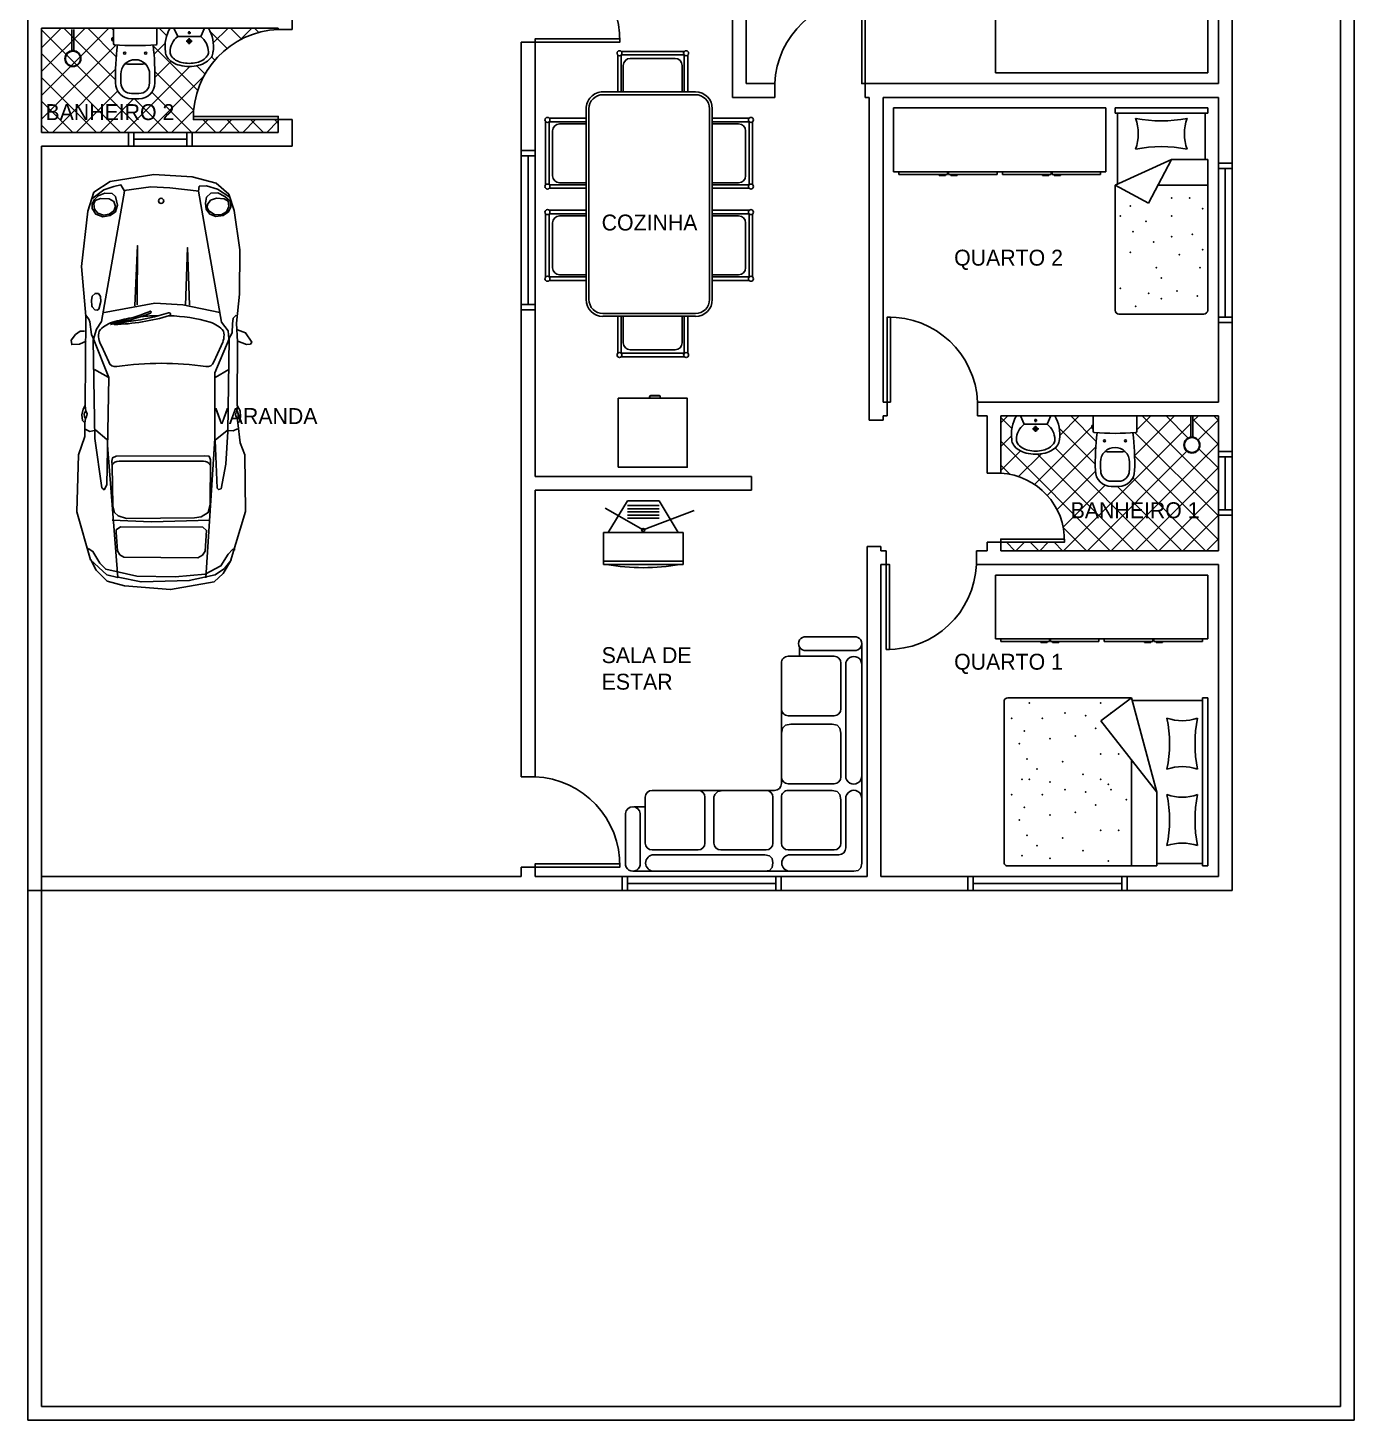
# Model space of a CAD drawing. Header units: millimetres. Extents: x 10 to 172, y 10 to 32.
# Drawn here: x 40 to 52.5, y 10 to 23.11 of the extents above; entities that cross this region are included whole.
import ezdxf

# ---------------------------------------------------------------- set-up
doc = ezdxf.new("R2010")
doc.units = ezdxf.units.MM
for name, color, linetype in [('Janelas e Portas', 6, 'Continuous'), ('Moveis e Auto.', 4, 'Continuous'), ('Paredes', 7, 'Continuous'), ('Pisos', 2, 'Continuous'), ('Terreno', 1, 'Continuous'), ('Texto', 7, 'Continuous')]:
    doc.layers.add(name, color=color, linetype=linetype)
doc.styles.add('texto', font='')
doc.styles.get('texto').set_extended_font_data('Century Gothic')

# ---------------------------------------------------------------- blocks, each defined once
blk = doc.blocks.new('cama_cas_6')
for p, q in [((-0.792, -0.048), (-0.792, 0)), ((-0.792, 0), (0.792, 0)), ((-0.792, -0.048), (0.792, -0.048)), ((-0.768, -0.048), (-0.768, -0.714)), ((0.768, -0.048), (0.768, -0.48)), ((0.792, 0), (0.792, -0.048)), ((-0.792, -0.72), (0.096, -0.48)), ((0.096, -0.48), (-0.576, -1.008)), ((0.792, -0.48), (0.096, -0.48)), ((0.792, -0.48), (0.792, -1.884)), ((-0.576, -1.008), (-0.792, -0.72)), ((-0.792, -1.884), (-0.792, -0.72)), ((-0.209, -0.72), (0.792, -0.72)), ((0.756, -1.92), (-0.756, -1.92))]:
    blk.add_line(p, q)
for centre, radius, start, end in [((-0.36, 1.092), 1.212, 258.5788, 281.4212), ((-1.02, -0.24), 0.444, 341.0754, 18.9246), ((0.3, -0.24), 0.444, 161.0754, 198.9246), ((-0.3, -0.24), 0.444, 341.0754, 18.9246), ((0.36, 1.092), 1.212, 258.5788, 281.4212), ((1.02, -0.24), 0.444, 161.0754, 198.9246), ((-0.36, -1.572), 1.212, 78.5788, 101.4212), ((0.36, -1.572), 1.212, 78.5788, 101.4212), ((-0.756, -1.884), 0.036, 180, 270), ((0.756, -1.884), 0.036, 270, 0)]:
    blk.add_arc(centre, radius, start, end)
for p in [(0.168, -0.768), (-0.648, -0.912), (-0.648, -0.912), (-0.264, -0.84), (-0.264, -0.84), (0.072, -0.912), (0.456, -0.84), (-0.744, -1.008), (-0.264, -1.008), (-0.024, -1.008), (0.024, -0.936), (0.456, -1.008), (0.744, -0.936), (-0.624, -1.152), (-0.504, -1.056), (-0.072, -1.176), (0.096, -1.152), (0.216, -1.056), (0.648, -1.176), (-0.432, -1.248), (0.288, -1.248), (-0.648, -1.344), (-0.192, -1.368), (0.072, -1.344), (0.528, -1.368), (-0.6, -1.56), (-0.408, -1.488), (0, -1.488), (0.12, -1.56), (0.312, -1.488), (0.72, -1.488), (-0.744, -1.68), (-0.216, -1.704), (-0.12, -1.608), (-0.024, -1.68), (0.504, -1.704), (0.6, -1.608), (-0.48, -1.728), (-0.36, -1.776), (-0.024, -1.752), (0.24, -1.728), (0.36, -1.776), (0.696, -1.752), (-0.6, -1.848), (0.12, -1.848)]:
    blk.add_point(p)
blk = doc.blocks.new('Cama_solt_5')
for p, q in [((-0.437, -0.049), (-0.437, 0)), ((-0.437, 0), (0.437, 0)), ((-0.437, -0.049), (0.437, -0.049)), ((-0.413, -0.049), (-0.413, -0.717)), ((0.413, -0.049), (0.413, -0.485)), ((0.437, 0), (0.437, -0.049)), ((-0.437, -0.728), (0.097, -0.485)), ((0.097, -0.485), (-0.121, -0.898)), ((0.437, -0.485), (0.097, -0.485)), ((0.437, -0.485), (0.437, -1.905)), ((-0.437, -1.905), (-0.437, -0.728)), ((-0.121, -0.898), (-0.437, -0.728)), ((-0.031, -0.728), (0.437, -0.728)), ((0.4, -1.942), (-0.4, -1.942))]:
    blk.add_line(p, q)
for centre, radius, start, end in [((-0.667, -0.243), 0.449, 341.0754, 18.9246), ((0, 1.104), 1.226, 258.5788, 281.4212), ((0.667, -0.243), 0.449, 161.0754, 198.9246), ((0, -1.59), 1.226, 78.5788, 101.4212), ((-0.4, -1.905), 0.0364, 180, 270), ((0.4, -1.905), 0.0364, 270, 0)]:
    blk.add_arc(centre, radius, start, end)
for p in [(0.097, -0.849), (0.267, -0.849), (-0.388, -1.019), (-0.291, -0.922), (0.097, -1.019), (0.388, -0.947), (-0.267, -1.165), (-0.146, -1.068), (-0.073, -1.262), (0.097, -1.213), (0.291, -1.189), (-0.291, -1.359), (0.17, -1.383), (0.388, -1.335), (-0.049, -1.505), (0.364, -1.505), (-0.388, -1.699), (0, -1.602), (-0.121, -1.747), (0, -1.796), (0.146, -1.723), (0.34, -1.772), (-0.243, -1.869)]:
    blk.add_point(p)
blk = doc.blocks.new('vs_cx_pl')
for p, q in [((0, -0.195), (0, 0.195)), ((0.01, 0.205), (0.146, 0.205)), ((0.616, 0), (0.616, 0.035)), ((0.616, 0), (0.616, -0.035)), ((0.666, 0), (0.666, 0.035)), ((0.666, 0), (0.666, -0.035)), ((0.146, -0.205), (0.01, -0.205)), ((0.09, -0.205), (0.09, -0.214)), ((0.09, -0.214), (0.119, -0.214)), ((0.114, -0.219), (0.095, -0.219)), ((0.119, -0.205), (0.119, -0.214))]:
    blk.add_line(p, q)
for centre in [(0.235, 0.099), (0.235, -0.099)]:
    blk.add_circle(centre, 0.01)
for centre, radius, start, end in [((0.01, 0.195), 0.01, 90, 180), ((0.146, 0.195), 0.01, 5.3189, 90), ((-1.949, 0), 2.114, 354.6811, 5.3189), ((0.45, -2.146), 2.332, 88.3674, 97.1831), ((0.433, 0), 0.136, 89.2744, 180), ((0.41, -5.817), 5.953, 88.9877, 89.7814), ((0.516, 0.035), 0.15, 0, 90), ((0.516, 0.035), 0.1, 0, 90), ((0.433, 0), 0.136, 180, 270.7256), ((-0.923, 0), 1.263, 355.6101, 4.3899), ((0.516, -0.035), 0.1, 270, 0), ((0.516, -0.035), 0.15, 270, 0), ((0.01, -0.195), 0.01, 180, 270), ((0.095, -0.214), 0.005, 180, 270), ((0.114, -0.214), 0.005, 270, 0), ((0.146, -0.195), 0.01, 270, 354.6811), ((0.45, 2.146), 2.332, 262.8169, 271.6326), ((0.41, 5.817), 5.953, 270.2186, 271.0123)]:
    blk.add_arc(centre, radius, start, end)
blk = doc.blocks.new('vaso_top_2')
blk.add_blockref('vs_cx_pl', (0, 0))
blk = doc.blocks.new('CHUVEIRO')
for p, q in [((0, 0.02), (0.201, 0.02)), ((0, 0), (0.201, 0))]:
    blk.add_line(p, q)
for radius in [0.075, 0.07]:
    blk.add_circle((0.275, 0.01), radius)
blk = doc.blocks.new('LAVATORIO')
for p, q in [((0, 0.181), (0, -0.181)), ((0.079, 0.108), (0, 0.144)), ((0.043, 0.014), (0.043, -0.014)), ((0.079, 0.108), (0.079, -0.108)), ((0.123, 0.029), (0.123, -0.029)), ((0, -0.144), (0.079, -0.108)), ((0.029, 0), (0.058, 0)), ((0.094, 0), (0.152, 0))]:
    blk.add_line(p, q)
for points in [[(0.224, 0.224, -0.149682), (0.273, 0.209, -0.107064), (0.321, 0.158, -0.075451), (0.35, 0.09, -0.062235), (0.361, 0, -0.062235)], [(0.224, 0.181, -0.152216), (0.262, 0.169, -0.106943), (0.301, 0.128, -0.074343), (0.323, 0.072, -0.060974), (0.332, 0, -0.060974), (0.323, -0.072, -0.074343), (0.301, -0.128, -0.106943), (0.262, -0.169, -0.152216), (0.224, -0.181, -0.152216)], [(0.361, 0, -0.062235), (0.35, -0.09, -0.075451), (0.321, -0.158, -0.107064), (0.273, -0.209, -0.149682), (0.224, -0.224, -0.149682)]]:
    blk.add_lwpolyline(points, format="xyb")
for centre, radius in [((0.043, 0), 0.00722), ((0.123, 0), 0.0181)]:
    blk.add_circle(centre, radius)
for centre, radius, start, end in [((0.174, -0.12), 0.348, 81.8104, 120.0977), ((0.224, 0), 0.181, 90, 143.1301), ((0.224, 0), 0.181, 216.8699, 270), ((0.174, 0.12), 0.348, 239.9023, 278.1896)]:
    blk.add_arc(centre, radius, start, end)
blk = doc.blocks.new('Sofa_18')
at = {"linetype": 'Continuous'}
for p, q in [((-1.083, -0.008), (-1.041, 0)), ((-1.041, 0), (1.041, 0)), ((-0.246, -0.009), (-0.204, 0)), ((-1.117, -0.075), (-1.108, -0.033)), ((-1.117, -2.142), (-1.117, -0.075)), ((-1.108, -0.033), (-1.083, -0.008)), ((-0.279, -0.08), (-0.271, -0.036)), ((-0.271, -0.122), (-0.279, -0.08)), ((-0.271, -0.036), (-0.246, -0.009)), ((-0.246, -0.147), (-0.271, -0.122)), ((0.972, -0.543), (0.972, -0.075)), ((1.111, -0.075), (1.111, -0.543)), ((-0.965, -0.221), (-0.965, -0.685)), ((-0.44, -0.156), (-0.9, -0.156)), ((-0.855, -0.201), (-0.424, -0.201)), ((-0.204, -0.156), (-0.246, -0.147)), ((-0.214, -0.201), (0.213, -0.201)), ((0.843, -0.156), (-0.204, -0.156)), ((0.427, -0.201), (0.859, -0.201)), ((-0.92, -0.672), (-0.92, -0.266)), ((-0.359, -0.266), (-0.359, -0.697)), ((-0.279, -0.697), (-0.279, -0.266)), ((0.278, -0.266), (0.278, -0.688)), ((0.362, -0.697), (0.362, -0.266)), ((0.924, -0.266), (0.924, -0.697)), ((-0.911, -0.722), (-0.92, -0.672)), ((-0.883, -0.752), (-0.911, -0.722)), ((-0.836, -0.762), (-0.883, -0.752)), ((-0.424, -0.762), (-0.836, -0.762)), ((0.24, -0.752), (0.193, -0.762)), ((0.259, -0.734), (0.24, -0.752)), ((-0.965, -0.899), (-0.965, -1.946)), ((-0.92, -1.3), (-0.92, -0.889)), ((-0.855, -0.824), (-0.424, -0.824)), ((-0.359, -0.827), (-0.359, -1.961)), ((-0.911, -1.347), (-0.92, -1.3)), ((-0.359, -1.3), (-0.369, -1.347)), ((-0.883, -1.376), (-0.911, -1.347)), ((-0.836, -1.385), (-0.883, -1.376)), ((-0.448, -1.385), (-0.836, -1.385)), ((-0.399, -1.376), (-0.448, -1.385)), ((-0.369, -1.347), (-0.399, -1.376)), ((-0.92, -1.961), (-0.92, -1.53)), ((-0.855, -1.465), (-0.424, -1.465)), ((-1.045, -2.08), (-0.582, -2.08)), ((-0.424, -2.026), (-0.855, -2.026)), ((-0.582, -2.209), (-1.045, -2.209))]:
    blk.add_line(p, q, dxfattribs=at)
for p, q in [((1.028, -0.606), (0.924, -0.606)), ((-0.294, -0.762), (0.859, -0.762)), ((-0.528, -2.117), (-0.528, -2.026))]:
    blk.add_line(p, q)
for centre, radius, start, end in [((-0.44, -0.078), 0.0778, 270, 90), ((0.843, -0.078), 0.0778, 270, 90), ((1.041, -0.07), 0.0696, 355.2775, 184.7225), ((1.041, -0.538), 0.0695, 184.0895, 355.9105), ((-1.041, -0.687), 0.076, 176.9313, 1.4224), ((-0.294, -0.827), 0.065, 90, 180), ((-1.041, -0.897), 0.076, 358.5776, 183.0687), ((-1.041, -1.948), 0.076, 176.9313, 1.4224), ((-1.052, -2.145), 0.065, 83.8451, 276.1549), ((-0.586, -2.145), 0.065, 263.8451, 96.1549)]:
    blk.add_arc(centre, radius, start, end)
for centre, start, end in [((-0.9, -0.221), 90, 180), ((-0.855, -0.266), 90, 180), ((-0.424, -0.266), 0, 90), ((-0.214, -0.266), 90, 180), ((0.213, -0.266), 0, 90), ((0.427, -0.266), 90, 180), ((0.859, -0.266), 0, 90), ((-0.424, -0.697), 270, 0), ((-0.214, -0.697), 180, 270), ((0.213, -0.688), 315, 0), ((0.427, -0.697), 180, 270), ((0.859, -0.697), 270, 360), ((-0.855, -0.889), 90, 180), ((-0.424, -0.889), 0, 90), ((-0.855, -1.53), 90, 180), ((-0.424, -1.53), 0, 90), ((-0.855, -1.961), 180, 270), ((-0.424, -1.961), 270, 0)]:
    blk.add_arc(centre, 0.065, start, end, dxfattribs=at)
blk = doc.blocks.new('TV')
at = {"ltscale": 0.01}
for p, q in [((-0.15, 0), (-0.33, -0.3)), ((-0.15, 0), (0.15, 0)), ((0.15, 0), (0.33, -0.3)), ((0, -0.275), (-0.358, -0.071)), ((-0.15, -0.045), (0.15, -0.045)), ((-0.15, -0.075), (0.15, -0.075)), ((-0.15, -0.105), (0.15, -0.105)), ((0, -0.275), (0.479, -0.09)), ((-0.15, -0.135), (0.15, -0.135)), ((-0.15, -0.165), (0.15, -0.165)), ((-0.375, -0.6), (-0.375, -0.3)), ((-0.375, -0.3), (0.375, -0.3)), ((0.375, -0.3), (0.375, -0.6)), ((0.375, -0.57), (-0.375, -0.57)), ((0.375, -0.6), (-0.375, -0.6))]:
    blk.add_line(p, q, dxfattribs=at)
blk.add_circle((0, -0.275), 0.015, dxfattribs=at)
blk.add_arc((0, 1.369), 1.999, 260.0605, 279.9395, dxfattribs=at)
blk = doc.blocks.new('Mesa_6')
for p, q in [((-0.159, 0.941), (-0.754, 0.941)), ((0.115, 0.941), (0.709, 0.941)), ((-0.787, 0.908), (-0.787, 0.56)), ((-0.159, 0.908), (-0.754, 0.908)), ((-0.754, 0.908), (-0.754, 0.56)), ((-0.734, 0.809), (-0.734, 0.56)), ((-0.245, 0.875), (-0.668, 0.875)), ((-0.179, 0.56), (-0.179, 0.809)), ((-0.159, 0.56), (-0.159, 0.908)), ((-0.126, 0.56), (-0.126, 0.908)), ((0.082, 0.56), (0.082, 0.908)), ((0.115, 0.908), (0.709, 0.908)), ((0.115, 0.56), (0.115, 0.908)), ((0.134, 0.56), (0.134, 0.809)), ((0.2, 0.875), (0.623, 0.875)), ((0.689, 0.809), (0.689, 0.56)), ((0.709, 0.908), (0.709, 0.56)), ((0.742, 0.908), (0.742, 0.56)), ((-0.966, 0.56), (-0.843, 0.56)), ((-0.966, 0.533), (0.831, 0.533)), ((-0.843, 0.56), (-0.209, 0.56)), ((-0.209, 0.56), (0.074, 0.56)), ((0.074, 0.56), (0.708, 0.56)), ((0.708, 0.56), (0.831, 0.56)), ((-1.124, 0.282), (-1.124, 0.401)), ((-1.098, -0.471), (-1.098, 0.401)), ((0.963, 0.401), (0.963, -0.471)), ((0.99, 0.401), (0.99, 0.282)), ((-1.124, -0.352), (-1.124, 0.282)), ((0.99, 0.282), (0.99, -0.352)), ((-1.505, -0.366), (-1.505, 0.229)), ((-1.472, 0.262), (-1.124, 0.262)), ((-1.472, -0.366), (-1.472, 0.229)), ((-1.472, 0.229), (-1.124, 0.229)), ((-1.439, -0.28), (-1.439, 0.143)), ((-1.373, 0.209), (-1.124, 0.209)), ((1.338, 0.262), (0.99, 0.262)), ((1.338, 0.229), (0.99, 0.229)), ((1.239, 0.209), (0.99, 0.209)), ((1.305, -0.28), (1.305, 0.143)), ((1.338, -0.366), (1.338, 0.229)), ((1.371, -0.366), (1.371, 0.229)), ((-1.124, -0.366), (-1.472, -0.366)), ((-1.124, -0.346), (-1.373, -0.346)), ((-1.124, -0.471), (-1.124, -0.352)), ((0.99, -0.346), (1.239, -0.346)), ((0.99, -0.352), (0.99, -0.471)), ((0.99, -0.366), (1.338, -0.366)), ((-1.124, -0.399), (-1.472, -0.399)), ((0.99, -0.399), (1.338, -0.399)), ((0.831, -0.603), (-0.966, -0.603)), ((-0.843, -0.629), (-0.966, -0.629)), ((-0.209, -0.629), (-0.843, -0.629)), ((-0.787, -0.977), (-0.787, -0.629)), ((-0.754, -0.977), (-0.754, -0.629)), ((-0.734, -0.878), (-0.734, -0.629)), ((0.074, -0.629), (-0.209, -0.629)), ((-0.179, -0.629), (-0.179, -0.878)), ((-0.159, -0.629), (-0.159, -0.977)), ((-0.126, -0.629), (-0.126, -0.977)), ((0.708, -0.629), (0.074, -0.629)), ((0.082, -0.629), (0.082, -0.977)), ((0.115, -0.629), (0.115, -0.977)), ((0.134, -0.629), (0.134, -0.878)), ((0.689, -0.878), (0.689, -0.629)), ((0.831, -0.629), (0.708, -0.629)), ((0.709, -0.977), (0.709, -0.629)), ((0.742, -0.977), (0.742, -0.629)), ((-0.159, -0.977), (-0.754, -0.977)), ((-0.159, -1.01), (-0.754, -1.01)), ((-0.245, -0.944), (-0.668, -0.944)), ((0.115, -0.977), (0.709, -0.977)), ((0.115, -1.01), (0.709, -1.01)), ((0.2, -0.944), (0.623, -0.944))]:
    blk.add_line(p, q)
for centre, radius, start, end in [((-0.771, 0.924), 0.0234, 45, 225), ((-0.771, 0.924), 0.0234, 225, 45), ((-0.143, 0.924), 0.0234, 135, 315), ((-0.143, 0.924), 0.0234, 315, 135), ((0.098, 0.924), 0.0234, 45, 225), ((0.098, 0.924), 0.0234, 225, 45), ((0.726, 0.924), 0.0234, 135, 315), ((0.726, 0.924), 0.0234, 315, 135), ((-0.668, 0.809), 0.0661, 90, 180), ((-0.245, 0.809), 0.0661, 0, 90), ((0.2, 0.809), 0.0661, 90, 180), ((0.623, 0.809), 0.0661, 0, 90), ((-0.966, 0.401), 0.159, 90, 180), ((-0.966, 0.401), 0.132, 90, 180), ((0.831, 0.401), 0.159, 360, 90), ((0.831, 0.401), 0.132, 360, 90), ((-1.489, 0.245), 0.0234, 45, 225), ((1.354, 0.245), 0.0234, 315, 135), ((-1.489, 0.245), 0.0234, 225, 45), ((-1.373, 0.143), 0.0661, 90, 180), ((1.239, 0.143), 0.0661, 0, 90), ((1.354, 0.245), 0.0234, 135, 315), ((-1.489, -0.383), 0.0234, 135, 315), ((-1.489, -0.383), 0.0234, 315, 135), ((-1.373, -0.28), 0.0661, 180, 270), ((1.239, -0.28), 0.0661, 270, 0), ((1.354, -0.383), 0.0234, 45, 225), ((1.354, -0.383), 0.0234, 225, 45), ((-0.966, -0.471), 0.159, 180, 270), ((-0.966, -0.471), 0.132, 180, 270), ((0.831, -0.471), 0.159, 270, 360), ((0.831, -0.471), 0.132, 270, 360), ((-0.668, -0.878), 0.0661, 180, 270), ((-0.245, -0.878), 0.0661, 270, 0), ((0.2, -0.878), 0.0661, 180, 270), ((0.623, -0.878), 0.0661, 270, 0), ((-0.771, -0.994), 0.0234, 135, 315), ((-0.771, -0.994), 0.0234, 315, 135), ((-0.143, -0.994), 0.0234, 45, 225), ((-0.143, -0.994), 0.0234, 225, 45), ((0.098, -0.994), 0.0234, 135, 315), ((0.098, -0.994), 0.0234, 315, 135), ((0.726, -0.994), 0.0234, 45, 225), ((0.726, -0.994), 0.0234, 225, 45)]:
    blk.add_arc(centre, radius, start, end)
blk = doc.blocks.new('auto_3')
for points in [[(0.549, 0.78), (0.521, 0.843), (0.518, 0.915), (0.559, 0.92), (0.612, 0.879), (0.645, 0.835), (0.645, 0.794)], [(-0.429, 0.577), (-1.676, 0.481), (-1.65, 0.586), (-1.509, 0.737), (-1.057, 0.866), (-0.52, 0.853), (-0.346, 0.793), (-0.221, 0.792), (-0.177, 0.786), (-0.161, 0.775), (-0.133, 0.771), (-0.105, 0.783), (-0.054, 0.788), (0.786, 0.782), (1.254, 0.824), (1.775, 0.763), (1.954, 0.706), (2.053, 0.554), (2.121, 0.143), (2.098, -0.219), (2.039, -0.447), (1.935, -0.566), (1.782, -0.615), (1.41, -0.67), (0.994, -0.665), (0.721, -0.638), (0.545, -0.648), (-0.057, -0.645), (-0.106, -0.671), (-0.161, -0.676), (-0.205, -0.667), (-0.219, -0.65), (-0.406, -0.671), (-0.521, -0.715), (-1.053, -0.723), (-1.521, -0.582), (-1.639, -0.513), (-1.718, -0.427), (-1.79, -0.017), (-1.753, 0.419), (-1.711, 0.581), (-1.606, 0.684), (-1.509, 0.735)], [(-0.279, 0.789), (-0.3, 0.745), (-0.289, 0.688), (-0.375, 0.584)], [(-0.219, 0.793), (-0.198, 0.813), (-0.144, 0.819), (-0.09, 0.808), (-0.056, 0.788)], [(-0.178, 0.786), (-0.162, 0.794), (-0.133, 0.797), (-0.108, 0.784)], [(-1.404, 0.761), (-1.43, 0.715), (-1.542, 0.651), (-1.598, 0.595), (-1.663, 0.302), (-1.669, -0.06), (-1.643, -0.343), (-1.566, -0.491), (-1.456, -0.56), (-1.413, -0.601), (-1.411, -0.625)], [(1.892, 0.725), (1.975, 0.613), (2.007, 0.519), (2.022, 0.452), (1.965, 0.418), (0.736, 0.636), (0.663, 0.683), (0.559, 0.714), (-0.365, 0.696), (-0.831, 0.631), (-0.849, 0.61), (-0.802, 0.584), (0.207, 0.566), (0.579, 0.714), (0.613, 0.729), (0.732, 0.745), (0.758, 0.755), (0.8, 0.786)], [(0.283, 0.701), (0.212, 0.573)], [(-1.136, 0.534), (-1.152, 0.163), (-1.137, -0.386)], [(0.819, -0.482), (0.894, -0.131), (0.91, 0.131), (0.816, 0.625)], [(-1.673, 0.479), (-1.717, 0.261), (-1.704, -0.193), (-1.652, -0.435), (-1.59, -0.523), (-1.512, -0.588)], [(1.963, -0.287), (1.996, -0.009), (2.004, 0.17), (1.971, 0.422)], [(0.894, 0.3), (1.451, 0.297), (0.884, 0.321)], [(0.889, -0.196), (1.432, -0.175), (0.887, -0.157)], [(-1.678, -0.347), (-0.365, -0.432), (0.251, -0.432), (0.571, -0.568), (-0.3, -0.555), (-0.609, -0.536), (-0.84, -0.492), (-0.848, -0.469), (-0.835, -0.456), (-0.383, -0.438), (-0.292, -0.549), (-0.294, -0.607), (-0.274, -0.646)], [(1.908, -0.575), (1.981, -0.459), (2.015, -0.355), (2.009, -0.287), (1.965, -0.279), (0.728, -0.495), (0.648, -0.56), (0.572, -0.565), (0.629, -0.596), (0.715, -0.599), (0.767, -0.607), (0.796, -0.633)], [(0.207, -0.435), (0.285, -0.565)], [(-0.219, -0.649), (-0.176, -0.643), (-0.161, -0.633), (-0.142, -0.629), (-0.118, -0.633), (-0.107, -0.641), (-0.059, -0.646)], [(-0.177, -0.643), (-0.159, -0.653), (-0.139, -0.654), (-0.119, -0.649), (-0.106, -0.642)], [(0.549, -0.65), (0.518, -0.731), (0.522, -0.768), (0.54, -0.781), (0.63, -0.723), (0.657, -0.646)]]:
    blk.add_lwpolyline(points)
for points in [[(0.77, 0.353, 0.031083), (0.728, 0.532, 0.14503), (0.645, 0.658, 0.190771), (0.506, 0.634), (0.355, 0.566, 0.400838), (0.313, 0.491, -0.031829), (0.342, 0.071, -0.031829), (0.313, -0.349, 0.400838), (0.355, -0.424), (0.506, -0.492, 0.190771), (0.645, -0.516, 0.14503), (0.728, -0.39, 0.06672), (0.79, 0)], [(-0.618, -0.393, 0.278411), (-0.581, -0.326), (-0.581, 0.071), (-0.581, 0.469, 0.278411), (-0.618, 0.536)], [(0.79, 0.096, 0.027717), (0.782, 0.26)]]:
    blk.add_lwpolyline(points, format="xyb")
for points in [[(0.884, 0.725), (0.934, 0.728), (0.973, 0.723), (1, 0.695), (0.998, 0.664), (0.971, 0.645), (0.924, 0.642), (0.853, 0.661), (0.843, 0.676), (0.847, 0.698), (0.874, 0.722)], [(1.844, 0.723), (1.799, 0.723), (1.748, 0.689), (1.723, 0.622), (1.733, 0.553), (1.77, 0.504), (1.833, 0.484), (1.913, 0.503), (1.942, 0.535), (1.946, 0.604), (1.918, 0.667), (1.886, 0.702)], [(1.843, 0.707), (1.794, 0.701), (1.756, 0.669), (1.737, 0.616), (1.747, 0.563), (1.778, 0.518), (1.82, 0.503), (1.867, 0.52), (1.89, 0.564), (1.893, 0.644), (1.875, 0.693)], [(-0.622, 0.533), (-1.001, 0.528), (-1.063, 0.513), (-1.094, 0.477), (-1.119, 0.399), (-1.114, -0.241), (-1.103, -0.305), (-1.064, -0.371), (-0.992, -0.388), (-0.568, -0.393), (-0.534, -0.379), (-0.529, -0.335), (-0.532, 0.496), (-0.547, 0.531), (-0.58, 0.538)], [(-1.484, 0.425), (-1.489, -0.273), (-1.466, -0.316), (-1.428, -0.342), (-1.232, -0.356), (-1.2, -0.32), (-1.198, 0.456), (-1.228, 0.496), (-1.25, 0.496), (-1.424, 0.484), (-1.461, 0.461)], [(1.849, -0.344), (1.793, -0.351), (1.748, -0.387), (1.725, -0.443), (1.733, -0.512), (1.769, -0.563), (1.817, -0.583), (1.87, -0.578), (1.914, -0.528), (1.947, -0.461), (1.944, -0.396), (1.907, -0.356)], [(1.838, -0.363), (1.88, -0.393), (1.897, -0.45), (1.89, -0.522), (1.869, -0.558), (1.82, -0.565), (1.768, -0.542), (1.741, -0.493), (1.743, -0.429), (1.778, -0.377), (1.807, -0.361)]]:
    blk.add_lwpolyline(points, close=True)
for points in [[(0.708, 0.551, 0.043566), (0.813, 0.173, 1.353737), (0.828, 0.185, -0.037508), (0.733, 0.49, 0.084927)], [(0.816, 0.003, -0.036962), (0.738, 0.356, 0.02456), (0.707, 0.514, 0.066931), (0.792, -0.007, 1.115799)]]:
    blk.add_lwpolyline(points, format="xyb", close=True)
blk.add_circle((1.872, 0.073), 0.0245)
blk = doc.blocks.new('Armario')
for p, q in [((-0.018, -0.021), (-0.018, -0.621)), ((-0.018, -0.021), (1.982, -0.021)), ((1.982, -0.021), (1.982, -0.621)), ((-0.018, -0.621), (1.982, -0.621)), ((0.032, -0.621), (0.032, -0.646)), ((0.032, -0.646), (0.49, -0.646)), ((0.41, -0.646), (0.41, -0.656)), ((0.47, -0.646), (0.47, -0.656)), ((0.49, -0.621), (0.49, -0.646)), ((0.5, -0.621), (0.5, -0.646)), ((0.5, -0.646), (0.957, -0.646)), ((0.52, -0.646), (0.52, -0.656)), ((0.58, -0.646), (0.58, -0.656)), ((0.957, -0.646), (0.957, -0.621)), ((1.007, -0.646), (1.007, -0.621)), ((1.007, -0.646), (1.465, -0.646)), ((1.385, -0.646), (1.385, -0.656)), ((1.445, -0.646), (1.445, -0.656)), ((1.465, -0.621), (1.465, -0.646)), ((1.475, -0.621), (1.475, -0.646)), ((1.475, -0.646), (1.932, -0.646)), ((1.495, -0.646), (1.495, -0.656)), ((1.555, -0.646), (1.555, -0.656)), ((1.932, -0.621), (1.932, -0.646)), ((0.41, -0.656), (0.47, -0.656)), ((0.52, -0.656), (0.58, -0.656)), ((1.385, -0.656), (1.445, -0.656)), ((1.495, -0.656), (1.555, -0.656))]:
    blk.add_line(p, q)

msp = doc.modelspace()

# ---------------------------------------------------------------- hatches: boundary and pattern name
at = {"layer": 'Pisos'}
h = msp.add_hatch(dxfattribs=at)
h.set_pattern_fill('ANSI37', color=256, scale=0.05)
h.set_pattern_definition([(45, (30, 0), (-0.1122532, 0.1122532), []), (135, (30, 0), (-0.1122532, -0.1122532), [])])
h.paths.add_polyline_path([(51.22, 19.46), (50.981, 19.46), (50.981, 19.259, -0.375565), (51.046, 19.185, -1), (50.896, 19.185, -0.375565), (50.961, 19.259), (50.961, 19.46), (50.441, 19.46, -0.414214), (50.451, 19.45), (50.451, 19.314, -0.387278), (50.442, 19.304, -0.003358), (50.413, 19.302, -0.038485), (50.431, 18.944, -0.414214), (50.281, 18.794), (50.246, 18.794), (50.211, 18.794, -0.414214), (50.061, 18.944, -0.038485), (50.078, 19.302, -0.003358), (50.05, 19.304, -0.387278), (50.041, 19.314), (50.041, 19.341), (50.026, 19.341), (50.026, 19.37), (50.041, 19.37), (50.041, 19.46), (49.678, 19.46, -0.16861), (49.722, 19.236, -0.149682), (49.707, 19.188, -0.107064), (49.656, 19.139, -0.075451), (49.587, 19.11, -0.062235), (49.498, 19.099, -0.062235), (49.408, 19.11, -0.075451), (49.339, 19.139, -0.107064), (49.288, 19.188, -0.149682), (49.274, 19.236, -0.16861), (49.317, 19.46), (49.17, 19.46), (49.17, 18.92, -0.404644), (49.77, 18.27), (49.17, 18.27), (49.17, 18.19), (51.22, 18.19)])
h.paths.add_polyline_path([(42.36, 23.1), (42.36, 23.112), (41.702, 23.112, -0.168597), (41.745, 22.888, -0.149682), (41.73, 22.84, -0.107064), (41.679, 22.791, -0.075451), (41.611, 22.762, -0.062235), (41.521, 22.751, -0.062235), (41.431, 22.762, -0.075451), (41.363, 22.791, -0.107064), (41.312, 22.84, -0.149682), (41.297, 22.888, -0.168597), (41.34, 23.112), (41.206, 23.112, -0.426837), (41.217, 23.102), (41.217, 22.966, -0.387278), (41.208, 22.956, -0.003358), (41.179, 22.954, -0.038485), (41.197, 22.596, -0.414214), (41.047, 22.446), (41.012, 22.446), (40.977, 22.446, -0.414214), (40.827, 22.596, -0.038485), (40.844, 22.954, -0.003358), (40.816, 22.956, -0.387278), (40.807, 22.966), (40.807, 22.993), (40.792, 22.993), (40.792, 23.022), (40.807, 23.022), (40.807, 23.112), (40.13, 23.112), (40.13, 22.13), (42.36, 22.13), (42.36, 22.25), (41.56, 22.25, -0.407)])

# ---------------------------------------------------------------- linework, layer by layer
at = {"layer": 'Janelas e Portas'}
for p, q in [((40.95, 22), (40.95, 22.13)), ((40.95, 22.13), (41.55, 22.13)), ((41, 22), (41, 22.13)), ((41, 22.065), (41.5, 22.065)), ((41.5, 22), (41.5, 22.13)), ((41.55, 22.13), (41.55, 22)), ((41.55, 22), (40.95, 22)), ((44.65, 20.46), (44.65, 21.96)), ((44.65, 21.96), (44.78, 21.96)), ((44.78, 21.91), (44.65, 21.91)), ((44.715, 21.91), (44.715, 20.51)), ((44.78, 21.96), (44.78, 20.46)), ((51.35, 21.84), (51.22, 21.84)), ((51.22, 21.84), (51.22, 20.34)), ((51.35, 21.79), (51.22, 21.79)), ((51.285, 21.79), (51.285, 20.39)), ((51.35, 20.34), (51.35, 21.84)), ((44.78, 20.51), (44.65, 20.51)), ((44.78, 20.46), (44.65, 20.46)), ((51.35, 20.39), (51.22, 20.39)), ((51.22, 20.34), (51.35, 20.34)), ((51.35, 19.125), (51.22, 19.125)), ((51.22, 19.125), (51.22, 19.075)), ((51.22, 19.075), (51.22, 18.525)), ((51.35, 19.075), (51.22, 19.075)), ((51.285, 19.075), (51.285, 18.575)), ((51.35, 19.075), (51.35, 19.125)), ((51.35, 18.525), (51.35, 19.075)), ((51.35, 18.575), (51.22, 18.575)), ((51.22, 18.525), (51.35, 18.525)), ((45.6, 15.12), (45.6, 14.99)), ((47.1, 15.12), (45.6, 15.12)), ((45.6, 15.12), (45.6, 15.12)), ((45.65, 14.99), (45.65, 15.12)), ((47.05, 14.99), (47.05, 15.12)), ((47.1, 14.99), (47.1, 15.12)), ((48.86, 15.12), (48.86, 14.99)), ((50.36, 15.12), (48.86, 15.12)), ((48.91, 14.99), (48.91, 15.12)), ((50.31, 14.99), (50.31, 15.12)), ((50.36, 14.99), (50.36, 15.12)), ((45.6, 14.99), (47.1, 14.99)), ((45.65, 15.055), (47.05, 15.055)), ((48.86, 14.99), (50.36, 14.99)), ((48.91, 15.055), (50.31, 15.055))]:
    msp.add_line(p, q, dxfattribs=at)
for points in [[(47.89, 22.59), (47.89, 23.39), (47.86, 23.39), (47.86, 22.59)], [(44.78, 22.98), (45.58, 22.98), (45.58, 23.01), (44.78, 23.01)], [(47.89, 22.59), (47.89, 22.59), (47.89, 22.59), (47.89, 22.59)], [(42.36, 22.25), (41.56, 22.25), (41.56, 22.28), (42.36, 22.28)], [(48.1, 19.59), (48.1, 20.39), (48.13, 20.39), (48.13, 19.59)], [(49.17, 18.27), (49.77, 18.27), (49.77, 18.3), (49.17, 18.3)], [(48.09, 18.06), (48.09, 17.26), (48.12, 17.26), (48.12, 18.06)], [(44.78, 15.21), (45.58, 15.21), (45.58, 15.24), (44.78, 15.24)]]:
    msp.add_lwpolyline(points, close=True, dxfattribs=at)
for centre, radius, start, end in [((44.744, 22.995), 0.836, 358.9716, 87.557), ((47.875, 22.554), 0.836, 88.9716, 177.557), ((42.396, 22.265), 0.836, 92.443, 181.0284), ((48.115, 19.554), 0.836, 2.443, 91.0284), ((49.134, 18.285), 0.636, 358.6486, 86.7702), ((48.105, 18.096), 0.836, 268.9716, 357.557), ((44.744, 15.225), 0.836, 358.9716, 87.557)]:
    msp.add_arc(centre, radius, start, end, dxfattribs=at)
at = {"layer": 'Moveis e Auto.'}
for p, q in [((45.86, 19.641), (45.86, 19.626)), ((45.862, 19.641), (45.862, 19.626)), ((45.95, 19.651), (45.871, 19.651)), ((45.95, 19.649), (45.871, 19.649)), ((45.958, 19.626), (45.958, 19.641)), ((45.96, 19.626), (45.96, 19.641))]:
    msp.add_line(p, q, dxfattribs=at)
msp.add_lwpolyline([(45.564, 18.976), (46.214, 18.976), (46.214, 19.626), (45.564, 19.626)], close=True, dxfattribs=at)
for centre, radius, start, end in [((45.871, 19.641), 0.0105, 90, 180), ((45.871, 19.641), 0.00845, 90, 180), ((45.95, 19.641), 0.0105, 0, 90), ((45.95, 19.641), 0.00845, 0, 90)]:
    msp.add_arc(centre, radius, start, end, dxfattribs=at)
at = {"layer": 'Paredes'}
for p, q in [((40, 25.89), (40, 14.99)), ((51.35, 14.99), (51.35, 25.89)), ((46.64, 25.76), (46.64, 22.46)), ((46.77, 25.76), (46.77, 22.59)), ((51.22, 22.59), (51.22, 25.76)), ((40.13, 23.112), (40.13, 22.13)), ((42.36, 23.112), (40.13, 23.112)), ((42.36, 23.1), (42.36, 23.112)), ((42.49, 23.1), (42.36, 23.1)), ((42.49, 23.21), (42.49, 23.112)), ((42.49, 23.112), (42.49, 23.1)), ((44.65, 16.06), (44.65, 22.98)), ((44.65, 22.98), (44.78, 22.98)), ((44.78, 18.89), (44.78, 22.98)), ((46.82, 22.59), (46.77, 22.59)), ((46.82, 22.59), (47.04, 22.59)), ((47.04, 22.46), (47.04, 22.59)), ((47.89, 22.59), (47.93, 22.59)), ((47.89, 22.59), (47.89, 22.46)), ((51.22, 22.59), (47.93, 22.59)), ((46.64, 22.46), (46.82, 22.46)), ((46.82, 22.46), (47.04, 22.46)), ((47.89, 22.46), (47.93, 22.46)), ((47.93, 22.46), (47.93, 19.59)), ((51.22, 22.46), (48.06, 22.46)), ((48.06, 22.46), (48.06, 19.59)), ((51.22, 19.59), (51.22, 22.46)), ((42.36, 22.13), (42.36, 22.25)), ((42.49, 22.25), (42.36, 22.25)), ((42.49, 22), (42.49, 22.25)), ((40.13, 22.13), (42.36, 22.13)), ((40.13, 22), (40.13, 15.12)), ((40.13, 22), (42.49, 22)), ((47.93, 19.46), (47.93, 19.59)), ((48.06, 19.59), (48.1, 19.59)), ((48.1, 19.46), (48.1, 19.59)), ((48.95, 19.59), (49.04, 19.59)), ((48.95, 19.59), (48.95, 19.46)), ((49.04, 19.59), (49.17, 19.59)), ((49.17, 19.59), (51.22, 19.59)), ((47.93, 19.42), (47.93, 19.46)), ((47.93, 19.42), (48.06, 19.42)), ((48.06, 19.46), (48.1, 19.46)), ((48.06, 19.42), (48.06, 19.46)), ((48.95, 19.46), (49.04, 19.46)), ((49.04, 18.92), (49.04, 19.46)), ((49.17, 18.92), (49.17, 19.46)), ((49.17, 19.46), (51.22, 19.46)), ((51.22, 18.19), (51.22, 19.46)), ((46.82, 18.89), (44.78, 18.89)), ((46.82, 18.76), (46.82, 18.89)), ((49.04, 18.92), (49.17, 18.92)), ((44.78, 16.06), (44.78, 18.76)), ((44.78, 18.76), (46.82, 18.76)), ((47.91, 15.12), (47.91, 18.23)), ((47.91, 18.23), (48.04, 18.23)), ((48.04, 18.23), (48.04, 18.19)), ((49.04, 18.19), (49.04, 18.27)), ((49.04, 18.27), (49.17, 18.27)), ((49.17, 18.19), (49.17, 18.27)), ((48.09, 18.19), (48.04, 18.19)), ((48.09, 18.06), (48.09, 18.19)), ((49.04, 18.19), (48.94, 18.19)), ((48.94, 18.19), (48.94, 18.06)), ((51.22, 18.19), (49.17, 18.19)), ((48.04, 18.06), (48.04, 15.12)), ((48.09, 18.06), (48.04, 18.06)), ((51.22, 18.06), (48.94, 18.06)), ((51.22, 15.12), (51.22, 18.06)), ((44.78, 16.06), (44.65, 16.06)), ((40.13, 15.12), (44.65, 15.12)), ((44.65, 15.12), (44.65, 15.21)), ((44.78, 15.21), (44.65, 15.21)), ((44.78, 15.12), (44.78, 15.21)), ((44.78, 15.12), (47.91, 15.12)), ((48.04, 15.12), (51.22, 15.12)), ((40, 14.99), (51.35, 14.99))]:
    msp.add_line(p, q, dxfattribs=at)
at = {"layer": 'Terreno'}
for p, q in [((40, 32), (40, 10)), ((52.37, 10.13), (52.37, 31.87)), ((52.5, 10), (52.5, 32)), ((40.13, 23.112), (40.13, 22.13)), ((40.13, 22), (40.13, 10.13)), ((40.13, 10.13), (52.37, 10.13)), ((40, 10), (52.5, 10))]:
    msp.add_line(p, q, dxfattribs=at)

# ---------------------------------------------------------------- block references
at = {"layer": 'Moveis e Auto.'}
for name, p, rotation in [('Armario', (51.102, 22.669), 180), ('CHUVEIRO', (40.415, 23.1), 270), ('vaso_top_2', (41.012, 23.112), 270), ('LAVATORIO', (41.521, 23.112), 270), ('Mesa_6', (45.821, 21.522), 90), ('auto_3', (41.329, 19.613), 90), ('LAVATORIO', (49.498, 19.46), 270), ('vaso_top_2', (50.246, 19.46), 270), ('CHUVEIRO', (50.961, 19.46), 270), ('Sofa_18', (46.743, 15.17), 180), ('cama_cas_6', (51.12, 16.012), 270)]:
    msp.add_blockref(name, p, dxfattribs=dict(at, rotation=rotation))
for name, p in [('Armario', (48.178, 22.381)), ('Cama_solt_5', (50.683, 22.36)), ('TV', (45.8, 18.66)), ('Armario', (49.138, 17.981))]:
    msp.add_blockref(name, p, dxfattribs=at)

# ---------------------------------------------------------------- texts
at = {"layer": 'Texto', "char_height": 0.15, "attachment_point": 1, "style": 'texto'}
for s, insert in [('BANHEIRO 2', (40.166, 22.396)), ('COZINHA', (45.408, 21.356)), ('QUARTO 2', (48.73, 21.025)), ('VARANDA', (41.76, 19.533)), ('BANHEIRO 1', (49.828, 18.646)), ('SALA DE ESTAR', (45.408, 17.281)), ('QUARTO 1', (48.73, 17.219))]:
    msp.add_mtext_dynamic_manual_height_columns(s, width=1.40272, gutter_width=0.75, heights=[0], dxfattribs=dict(at, insert=insert))

doc.saveas('drawing.dxf')
